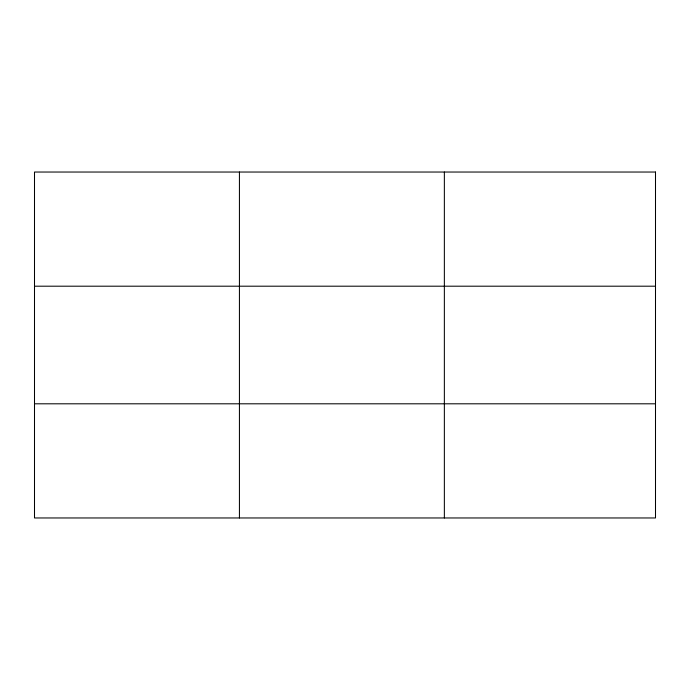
<?xml version="1.0" encoding="UTF-8"?>
<svg xmlns="http://www.w3.org/2000/svg" width="690" height="690" viewBox="0 0 690 690"><rect width="100%" height="100%" fill="white"/><g stroke="black" fill="none" stroke-linecap="round" stroke-linejoin="round"><path stroke-width="1.03" d="M239.43 172.034L239.43 517.966M444.36 172.034L444.36 517.966M34.5 286.195L655.5 286.195M34.5 403.805L655.5 403.805M655.5 172.034L34.5 172.034L34.5 517.966L655.5 517.966L655.5 172.034"/></g></svg>
